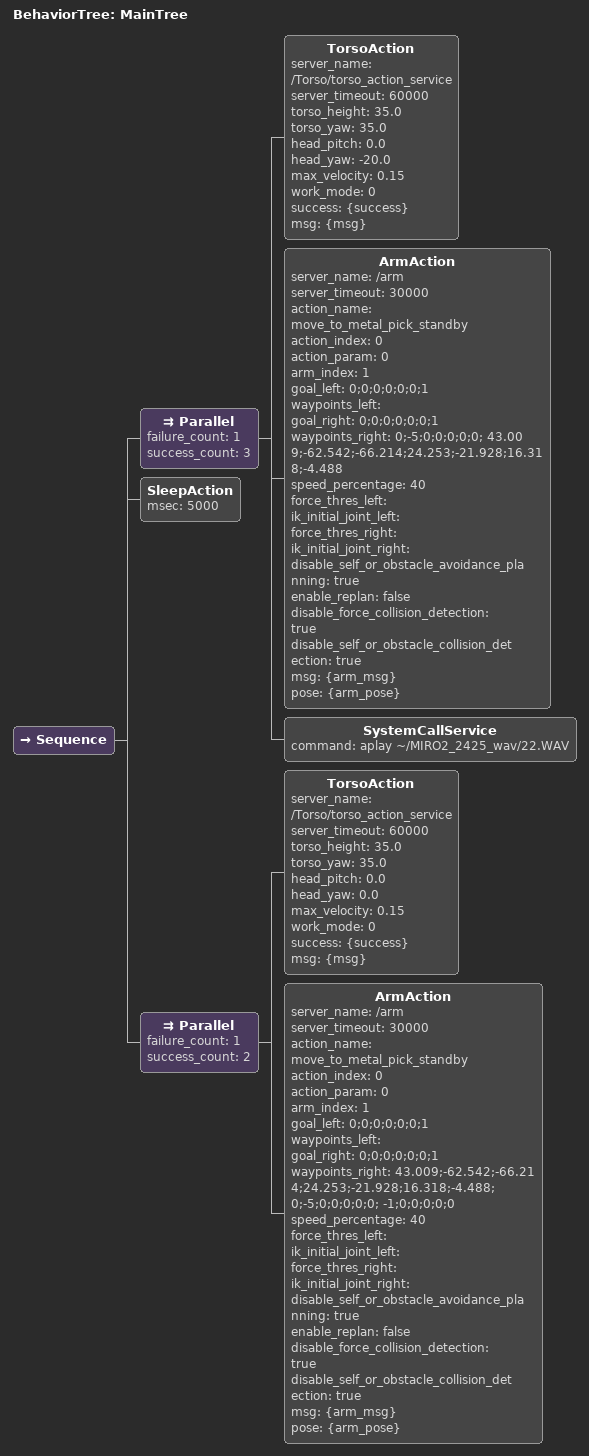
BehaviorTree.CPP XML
<?xml version="1.0" encoding="UTF-8"?>
<root BTCPP_format="4"
      main_tree_to_execute="MainTree">
    <BehaviorTree ID="MainTree">
            <Sequence>
                <Parallel failure_count="1"
                                success_count="3">
                        <TorsoAction server_name="/Torso/torso_action_service"
                                server_timeout="60000"
                                torso_height="35.0"
                                torso_yaw="35.0"
                                head_pitch="0.0"
                                head_yaw="-20.0"
                                max_velocity="0.15"
                                work_mode="0"
                                success="{success}"
                                msg="{msg}"/>
                        <ArmAction server_name="/arm"
                                server_timeout="30000"
                                action_name="move_to_metal_pick_standby"
                                action_index="0"
                                action_param="0"
                                arm_index="1"
                                goal_left="0;0;0;0;0;0;1"
                                waypoints_left=""
                                goal_right="0;0;0;0;0;0;1"
                                waypoints_right="0;-5;0;0;0;0;0;
                                                43.009;-62.542;-66.214;24.253;-21.928;16.318;-4.488
                                                "
                                speed_percentage="40"
                                force_thres_left=""
                                ik_initial_joint_left=""
                                force_thres_right=""
                                ik_initial_joint_right=""
                                disable_self_or_obstacle_avoidance_planning="true"
                                enable_replan="false"
                                disable_force_collision_detection="true"
                                disable_self_or_obstacle_collision_detection="true"
                                msg="{arm_msg}"
                                pose="{arm_pose}"/>

                        <!-- !!!!!!!!!!!!!VOICE!!!!!!!!!!!!!!!!!!!!! -->
                        <SystemCallService command="aplay ~/MIRO2_2425_wav/22.WAV"/>

                </Parallel>

                <SleepAction msec="5000"/>

               <Parallel failure_count="1"
                          success_count="2">
                        <TorsoAction server_name="/Torso/torso_action_service"
                                server_timeout="60000"
                                torso_height="35.0"
                                torso_yaw="35.0"
                                head_pitch="0.0"
                                head_yaw="0.0"
                                max_velocity="0.15"
                                work_mode="0"
                                success="{success}"
                                msg="{msg}"/>
                        <ArmAction server_name="/arm"
                                server_timeout="30000"
                                action_name="move_to_metal_pick_standby"
                                action_index="0"
                                action_param="0"
                                arm_index="1"
                                goal_left="0;0;0;0;0;0;1"
                                waypoints_left=""
                                goal_right="0;0;0;0;0;0;1"
                                waypoints_right="43.009;-62.542;-66.214;24.253;-21.928;16.318;-4.488;
                                                0;-5;0;0;0;0;0;
                                                -1;0;0;0;0;0
                                                "
                                speed_percentage="40"
                                force_thres_left=""
                                ik_initial_joint_left=""
                                force_thres_right=""
                                ik_initial_joint_right=""
                                disable_self_or_obstacle_avoidance_planning="true"
                                enable_replan="false"
                                disable_force_collision_detection="true"
                                disable_self_or_obstacle_collision_detection="true"
                                msg="{arm_msg}"
                                pose="{arm_pose}"/>
               </Parallel>

            </Sequence>
    </BehaviorTree>
</root>
